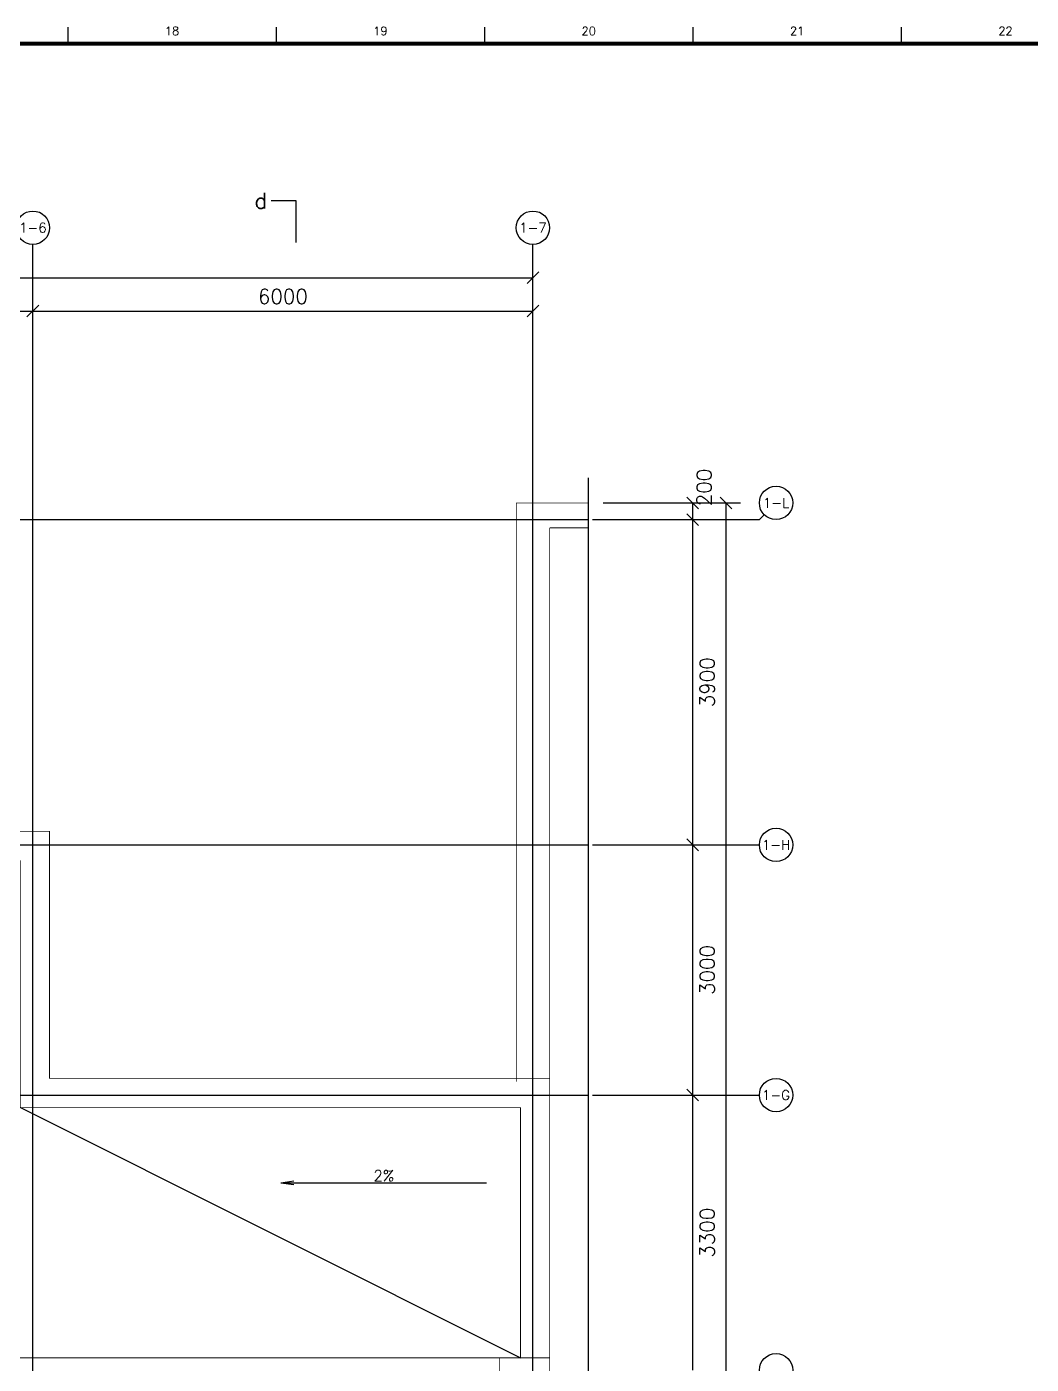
# Model space of a CAD drawing. Header units: inches. Extents: x 0 to 508000, y 0 to 738838.
# Drawn here: x 484358 to 496409, y 224054 to 240090 of the extents above; entities that cross this region are included whole.
import ezdxf
from ezdxf.enums import TextEntityAlignment as Align
from ezdxf.lldxf.tags import DXFTag

# ---------------------------------------------------------------- set-up
doc = ezdxf.new("R2010")
doc.units = ezdxf.units.IN
doc.header["$LTSCALE"] = 1000
doc.header["$MEASUREMENT"] = 0
doc.layers.get('0').update_dxf_attribs({"true_color": 0xffffff})
for name, color, linetype, true_color in [('AXIS', 3, 'Continuous', 0x00ff00), ('DIM_SYMB', 3, 'Continuous', 0x00ff00), ('DOTE', 1, 'DOTE', 0xff0000), ('TK', 7, 'Continuous', 0xffffff), ('ZG-图框层', 4, 'Continuous', 0x00ffff)]:
    doc.layers.add(name, color=color, linetype=linetype, true_color=true_color)
doc.styles.add('ISOCP', font='txt.shx', dxfattribs={"height": 0.2, "bigfont": 'gbcbig.shx'})
doc.styles.add('TXTSTY_ANONYMOUS', font='txt.shx', dxfattribs={"height": 0.2, "bigfont": 'gbcbig.shx'})
tags = doc.linetypes.add('DOTE', pattern=[2.42, 2, -0.2, 0.02, -0.2]).pattern_tags.tags
tags[10:11] = [DXFTag(74, 4), DXFTag(75, 0), DXFTag(340, '0'), DXFTag(46, 0.0), DXFTag(50, 0.0), DXFTag(44, 0.0), DXFTag(45, 0.0)]
tags[8:9] = [DXFTag(74, 4), DXFTag(75, 0), DXFTag(340, '0'), DXFTag(46, 0.0), DXFTag(50, 0.0), DXFTag(44, 0.0), DXFTag(45, 0.0)]
tags[6:7] = [DXFTag(74, 4), DXFTag(75, 0), DXFTag(340, '0'), DXFTag(46, 0.0), DXFTag(50, 0.0), DXFTag(44, 0.0), DXFTag(45, 0.0)]
tags[4:5] = [DXFTag(74, 4), DXFTag(75, 0), DXFTag(340, '0'), DXFTag(46, 0.0), DXFTag(50, 0.0), DXFTag(44, 0.0), DXFTag(45, 0.0)]

# ---------------------------------------------------------------- blocks, each defined once
blk = doc.blocks.new('DAnoyomous15392')
at = {"layer": 'DIM_SYMB', "lineweight": -3}
for p in [(487563, 226248), (489874, 226226), (487563, 226204)]:
    blk.add_line(p, (487407, 226226), dxfattribs=at)
at = {"layer": 'DIM_SYMB', "color": 7, "true_color": 0xffffff, "style": 'TXTSTY_ANONYMOUS'}
blk.add_text('2%', height=131.2, dxfattribs=at).set_placement((488641, 226314), align=Align.MIDDLE_CENTER)
blk = doc.blocks.new('DAnoyomous15586')
at = {"layer": 'AXIS', "lineweight": -3}
for p, q in [((484431, 235481), (484431, 237481)), ((490431, 235481), (490431, 237481))]:
    blk.add_line(p, q, dxfattribs=at)
for centre in [(484431, 237681), (490431, 237681)]:
    blk.add_circle(centre, 200, dxfattribs=at)
at = {"layer": 'AXIS', "color": 7, "true_color": 0xffffff, "style": 'TXTSTY_ANONYMOUS'}
for s, p in [('1-6', (484431, 237681)), ('1-7', (490431, 237681))]:
    blk.add_text(s, height=116.7, dxfattribs=at).set_placement(p, align=Align.MIDDLE_CENTER)
blk = doc.blocks.new('DAnoyomous15593')
at = {"layer": 'AXIS', "lineweight": -3}
for p, q in [((490431, 235606), (490431, 237256)), ((454231, 237081), (490431, 237081)), ((490360, 237011), (490502, 237152))]:
    blk.add_line(p, q, dxfattribs=at)
blk = doc.blocks.new('DAnoyomous15624')
at = {"layer": 'AXIS', "lineweight": -3}
for p, q in [((484360, 236611), (484502, 236752)), ((484431, 235606), (484431, 236856)), ((490360, 236611), (490502, 236752)), ((490431, 235606), (490431, 236856)), ((478431, 236681), (484431, 236681)), ((484431, 236681), (490431, 236681))]:
    blk.add_line(p, q, dxfattribs=at)
at = {"layer": 'AXIS', "color": 7, "true_color": 0xffffff, "style": 'TXTSTY_ANONYMOUS'}
blk.add_text('6000', height=175, dxfattribs=at).set_placement((487431, 236856), align=Align.MIDDLE_CENTER)
blk = doc.blocks.new('DAnoyomous15708')
at = {"layer": 'DIM_SYMB', "lineweight": -3}
blk.add_line((491097, 220244), (491097, 234681), dxfattribs=at)
blk = doc.blocks.new('DAnoyomous15745')
at = {"layer": 'AXIS', "lineweight": -3}
for p, q in [((491147, 234181), (493147, 234181)), ((493147, 234181), (493206, 234240)), ((491147, 230281), (493147, 230281)), ((491147, 227281), (493147, 227281))]:
    blk.add_line(p, q, dxfattribs=at)
for centre in [(493347, 234381), (493347, 230281), (493347, 227281), (493347, 223981)]:
    blk.add_circle(centre, 200, dxfattribs=at)
at = {"layer": 'AXIS', "color": 7, "true_color": 0xffffff, "style": 'TXTSTY_ANONYMOUS'}
for s, p in [('1-L', (493347, 234381)), ('1-H', (493347, 230281)), ('1-G', (493347, 227281))]:
    blk.add_text(s, height=116.7, dxfattribs=at).set_placement(p, align=Align.MIDDLE_CENTER)
blk = doc.blocks.new('DAnoyomous15752')
at = {"layer": 'AXIS', "lineweight": -3}
for p, q in [((491272, 234381), (492922, 234381)), ((492676, 234452), (492818, 234311)), ((492747, 205881), (492747, 234381))]:
    blk.add_line(p, q, dxfattribs=at)
blk = doc.blocks.new('DAnoyomous15803')
at = {"layer": 'AXIS', "lineweight": -3}
for p, q in [((491272, 234381), (492522, 234381)), ((492276, 234452), (492418, 234311)), ((492347, 234181), (492347, 234381)), ((491272, 234181), (492522, 234181)), ((492276, 234252), (492418, 234111)), ((492347, 230281), (492347, 234181)), ((492276, 230352), (492418, 230211)), ((491272, 230281), (492522, 230281)), ((492347, 227281), (492347, 230281)), ((491272, 227281), (492522, 227281)), ((492276, 227352), (492418, 227211)), ((492347, 223981), (492347, 227281))]:
    blk.add_line(p, q, dxfattribs=at)
at = {"layer": 'AXIS', "color": 7, "true_color": 0xffffff, "style": 'TXTSTY_ANONYMOUS'}
for s, p in [('200', (492485, 234566)), ('3900', (492522, 232231)), ('3000', (492522, 228781)), ('3300', (492522, 225631))]:
    blk.add_text(s, height=175, rotation=90, dxfattribs=at).set_placement(p, align=Align.MIDDLE_CENTER)
blk = doc.blocks.new('DAnoyomous15892')
at = {"layer": 'DIM_SYMB', "lineweight": -3}
for p, q in [((487591, 238004), (487292, 238004)), ((487592, 237504), (487592, 238004))]:
    blk.add_line(p, q, dxfattribs=at)
at = {"layer": 'DIM_SYMB', "color": 7, "true_color": 0xffffff, "style": 'TXTSTY_ANONYMOUS'}
blk.add_text('d', height=188, dxfattribs=at).set_placement((487167, 238004), align=Align.MIDDLE_CENTER)

msp = doc.modelspace()

# ---------------------------------------------------------------- linework, layer by layer
at = {"lineweight": -3}
msp.add_line((484281, 227131), (490281, 224131), dxfattribs=at)
at = {"lineweight": -3, "const_width": 10}
for points in [[(491097, 234381), (490231, 234381), (490231, 234081)], [(490231, 234081), (490231, 227443)], [(490631, 234082), (490631, 227443)], [(491097, 234082), (490631, 234082)], [(460281, 224131), (460281, 227481), (466232, 227481), (466232, 230443), (484631, 230443), (484631, 227481), (490631, 227481), (490631, 224131)], [(472581, 230093), (484281, 230092), (484281, 227131), (490281, 227131), (490281, 224131)], [(478581, 224131), (490631, 224131)], [(490031, 211181), (490031, 224131)], [(490631, 210881), (490631, 224131)]]:
    msp.add_lwpolyline(points, dxfattribs=at)
at = {"layer": 'DOTE', "lineweight": -3}
for p, q in [((484431, 204681), (484431, 235481)), ((490431, 204681), (490431, 235481)), ((453431, 234181), (491097, 234181)), ((453431, 230281), (491097, 230281)), ((453431, 227281), (491097, 227281))]:
    msp.add_line(p, q, dxfattribs=at)
at = {"layer": 'TK', "lineweight": -3}
for p, q in [((484850, 240084), (484850, 239888)), ((487350, 240084), (487350, 239888)), ((489850, 240084), (489850, 239888)), ((492350, 240084), (492350, 239888)), ((494850, 240084), (494850, 239888))]:
    msp.add_line(p, q, dxfattribs=at)
at = {"layer": 'ZG-图框层', "lineweight": -3, "const_width": 50}
msp.add_lwpolyline([(442350, 198861), (442350, 239888), (507500, 239888), (507500, 198861)], close=True, dxfattribs=at)

# ---------------------------------------------------------------- block references
at = {"layer": 'AXIS'}
for name in ['DAnoyomous15586', 'DAnoyomous15593', 'DAnoyomous15624', 'DAnoyomous15803', 'DAnoyomous15745', 'DAnoyomous15752']:
    msp.add_blockref(name, (0, 0), dxfattribs=at)
at = {"layer": 'DIM_SYMB'}
for name in ['DAnoyomous15892', 'DAnoyomous15708', 'DAnoyomous15392']:
    msp.add_blockref(name, (0, 0), dxfattribs=at)

# ---------------------------------------------------------------- texts
at = {"layer": 'TK', "style": 'ISOCP'}
for s, p in [('18', (486100, 240040)), ('19', (488600, 240040)), ('20', (491100, 240040)), ('21', (493600, 240040)), ('22', (496100, 240040))]:
    msp.add_text(s, height=100, dxfattribs=at).set_placement(p, align=Align.MIDDLE_CENTER)

doc.saveas('drawing.dxf')
